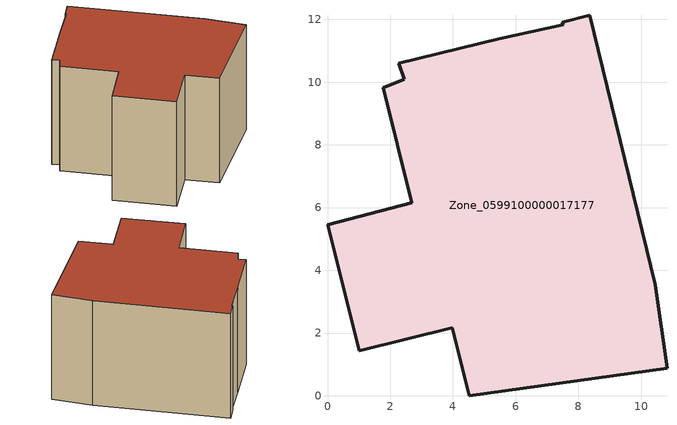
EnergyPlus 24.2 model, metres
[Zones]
Zone_0599100000017177
 floor ground (C_G): 10.45,3.54 10.82,0.88 4.51,0 3.98,2.17 1.01,1.43 0,5.46 2.69,6.16 1.78,9.81 2.44,10.09 2.28,10.6 5.48,11.38 7.51,11.83 7.49,11.91 8.36,12.13 z0
 wall outside (C_F): 1.01,1.43 3.98,2.17 4.51,0 10.82,0.88 10.45,3.54 8.36,12.13 7.49,11.91 7.51,11.83 5.48,11.38 2.28,10.6 2.44,10.09 1.78,9.81 2.69,6.16 0,5.46 1.01,1.43 z0:7.89
 roof outside (C_R): 2.28,10.6 2.44,10.09 1.78,9.81 2.69,6.16 0,5.46 1.01,1.43 3.98,2.17 4.51,0 10.82,0.88 10.45,3.54 8.36,12.13 7.49,11.91 7.51,11.83 5.48,11.38 z7.89
[BUILDING]
Pand.0599100000017177: North Axis=0; Terrain=City; Loads Convergence Tolerance Value=0.04; Temperature Convergence Tolerance Value=0.4; Solar Distribution=FullExterior; Maximum Number of Warmup Days=25; Minimum Number of Warmup Days=1
[Site:Location]
Rotterdam.The.Hague.AP_ZH_NLD Design_Conditions: Latitude=51.96; Longitude=4.45; Time Zone=1; Elevation=-4.5
[SITE:GROUNDTEMPERATURE:BUILDINGSURFACE]
18, 18, 18, 18, 18, 18, 18, 18, 18, 18, 18, 18
[MATERIAL] Thermal Absorptance=0.9; Solar Absorptance=0.7; Visible Absorptance=0.7
Name | Roughness | Thickness | Conductivity | Density | Specific Heat
G.D.1965 | MediumSmooth | 0.15 | 1 | 540 | 1210
F.D.1965 | Rough | 0.3 | 0.857143 | 1920 | 840
R.D.1965 | MediumRough | 0.2 | 0.08 | 1500 | 1000
[CONSTRUCTION]
C_G: G.D.1965
C_F: F.D.1965
C_R: R.D.1965
[ZONE]
Zone_0599100000017177: Type=1; Multiplier=1; Ceiling Height=Autocalculate; Volume=Autocalculate; Floor Area=autocalculate; Part of Total Floor Area=Yes
[ZONEINFILTRATION:DESIGNFLOWRATE]
Infil_Zone_0599100000017177: Zone or ZoneList or Space or SpaceList=Zone_0599100000017177; Schedule=AlwaysOn; Design Flow Rate Calculation Method=Flow/Area; Flow Rate per Floor Area=0.0042; Constant Term Coefficient=1; Temperature Term Coefficient=0; Velocity Term Coefficient=0; Velocity Squared Term Coefficient=0
[HVACTEMPLATE:ZONE:IDEALLOADSAIRSYSTEM]
Zone_0599100000017177: Maximum Heating Supply Air Temperature=50; Minimum Cooling Supply Air Temperature=13; Maximum Heating Supply Air Humidity Ratio=0.0156; Minimum Cooling Supply Air Humidity Ratio=0.0077; Heating Limit=NoLimit; Cooling Limit=NoLimit; Dehumidification Control Type=ConstantSensibleHeatRatio; Cooling Sensible Heat Ratio=0.7; Dehumidification Setpoint=60; Humidification Control Type=None; Humidification Setpoint=30; Outdoor Air Method=None; Outdoor Air Flow Rate per Person=0.00944; Outdoor Air Flow Rate per Zone Floor Area=0; Outdoor Air Flow Rate per Zone=0; Demand Controlled Ventilation Type=None; Outdoor Air Economizer Type=NoEconomizer; Heat Recovery Type=None; Sensible Heat Recovery Effectiveness=0.7; Latent Heat Recovery Effectiveness=0.65
[ZONECONTROL:THERMOSTAT]
ThermostatControl_Zone_0599100000017177: Zone or ZoneList=Zone_0599100000017177; Control Type Schedule=DualSetpointControlType; Control 1=Thermostat_Zone_0599100000017177; Temperature Difference Between Cutout And Setpoint=0
[THERMOSTATSETPOINT:DUALSETPOINT]
Thermostat_Zone_0599100000017177: Heating Setpoint Temperature Schedule=HeatingSetpoint_Zone_0599100000017177; Cooling Setpoint Temperature Schedule=CoolingSetpoint_Zone_0599100000017177
[SCHEDULE:COMPACT]
HeatingSetpoint_Zone_0599100000017177: Through: 12/31, For: AllDays, Until: 24:00, 21
CoolingSetpoint_Zone_0599100000017177: Through: 12/31, For: AllDays, Until: 24:00, 24
DualSetpointControlType: Through: 12/31, For: AllDays, Until: 24:00, 4
AlwaysOn: Through: 12/31, For: AllDays, Until: 24:00, 1
